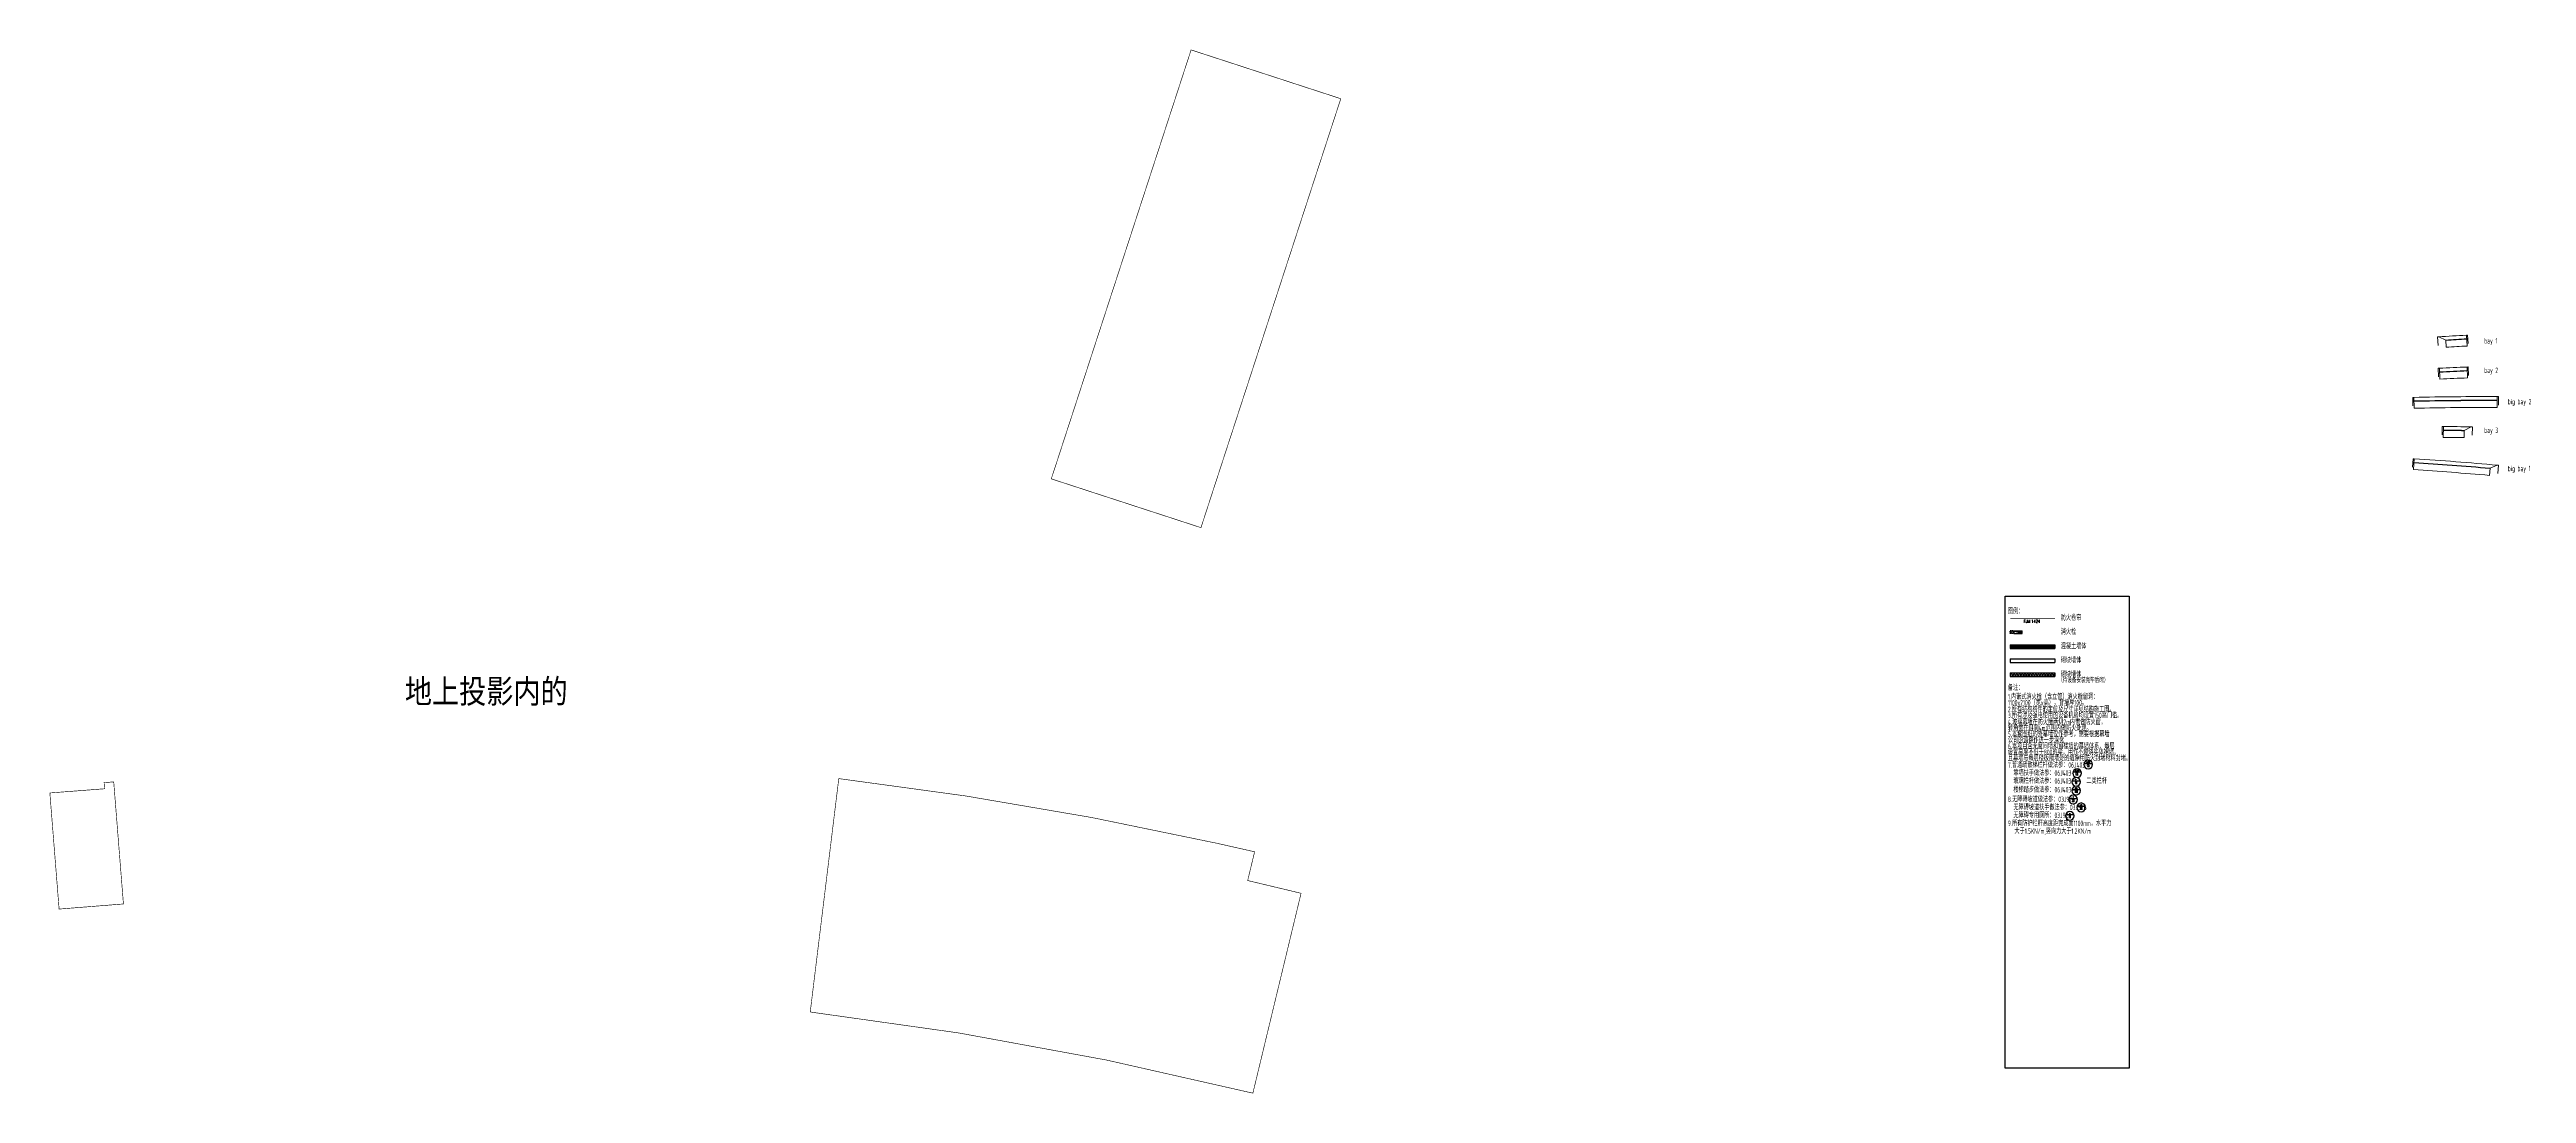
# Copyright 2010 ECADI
# Model space of a CAD drawing. Header units: millimetres. Extents: x 11515858 to 24947533, y -12784974 to -6116114.
# Drawn here: x 11515858 to 11721193, y -6428510 to -6341969 of the extents above; entities that cross this region are included whole.
import ezdxf
from ezdxf.enums import TextEntityAlignment as Align

# ---------------------------------------------------------------- set-up
doc = ezdxf.new("R2010")
doc.units = ezdxf.units.MM
doc.header["$LTSCALE"] = 10
for name, pattern in [('A2-RI-F2$0$DOT2', [0.125, 0, -0.125]), ('DASHED2', [0.375, 0.25, -0.125]), ('HIDDEN', [0.375, 0.25, -0.125])]:
    doc.linetypes.add(name, pattern=pattern)
for name, color, linetype in [('A-DIMS-100', 1, 'Continuous'), ('A-EQPM', 55, 'Continuous'), ('A-HATH-GRAY', 8, 'Continuous'), ('A-STRS', 50, 'Continuous'), ('A-SYMB', 4, 'Continuous'), ('A-SYMB-AREA', 4, 'Continuous'), ('A-SYMB-DOOR', 3, 'Continuous'), ('A-SYMB-DOOR1', 3, 'Continuous'), ('A-SYMB-DOOR2', 3, 'Continuous'), ('A-SYMB-DOOR3', 3, 'Continuous'), ('A-SYMB-NAME', 4, 'Continuous'), ('A-WALL-CONC', 6, 'Continuous'), ('A2-RI-F2$0$A-SYMB-AREA', 4, 'Continuous'), ('A2-RI-F2$0$A-SYMB-NAME', 4, 'Continuous'), ('A2-RI-F2$0$面积', 6, 'Continuous')]:
    doc.layers.add(name, color=color, linetype=linetype)
for name, color, linetype, lineweight in [('A2-RI-F2$0$A-FLOR-OTLN', 4, 'A2-RI-F2$0$DOT2', 5), ('A2-RI-F2$0$A-GLAZ', 140, 'Continuous', 5), ('A2-RI-F2$0$A-TEXT', 4, 'Continuous', 9), ('A2-RI-F2$0$A-WALL', 7, 'Continuous', 5)]:
    doc.layers.add(name, color=color, linetype=linetype, lineweight=lineweight)
doc.styles.add('A2-RI-F2$0$ECADI', font='hzs.shx', dxfattribs={"width": 0.7, "bigfont": 'hztxt.shx'})
doc.styles.add('A2-RI-F2$0$HZTXT', font='hzs-1.shx', dxfattribs={"width": 0.7, "bigfont": 'hztxt.shx'})
doc.styles.add('ECADI', font='hzs.shx', dxfattribs={"width": 0.7, "bigfont": 'hztxt.shx'})
doc.styles.add('ECADI-TXT', font='simplex.shx', dxfattribs={"bigfont": 'hztxt.shx'})

# ---------------------------------------------------------------- blocks, each defined once
blk = doc.blocks.new('A2-RI-F2$0$Bay 1')
at = {"layer": 'A2-RI-F2$0$A-FLOR-OTLN', "linetype": 'Continuous'}
for radius, end in [(320350, 93.62248), (319450, 93.51966)]:
    blk.add_arc((19611, -318847), radius, 93.21111, end, dxfattribs=at)
at = {"layer": 'A2-RI-F2$0$A-GLAZ'}
for radius in [320050, 320020]:
    blk.add_arc((19611, -318847), radius, 93.21111, 93.51966, dxfattribs=at)
at = {"layer": 'A2-RI-F2$0$A-WALL'}
for p, q in [((-729, 856), (-685, 158)), ((-629, 862), (-37, 599)), ((-37, 599), (0, 0)), ((1667, 1000), (1717, 101)), ((1767, 1005), (1806, 306))]:
    blk.add_line(p, q, dxfattribs=at)
for start, end in [(93.62248, 93.64037), (93.19322, 93.21111)]:
    blk.add_arc((19611, -318847), 320350, start, end, dxfattribs=at)
blk = doc.blocks.new('A2-RI-F2$0$Bay 2')
at = {"layer": 'A2-RI-F2$0$A-FLOR-OTLN', "linetype": 'Continuous'}
for radius in [320350, 319450]:
    blk.add_arc((15603, -319069), radius, 92.38819, 92.79965, dxfattribs=at)
at = {"layer": 'A2-RI-F2$0$A-GLAZ'}
for radius in [320050, 320020]:
    blk.add_arc((15603, -319069), radius, 92.38819, 92.79965, dxfattribs=at)
at = {"layer": 'A2-RI-F2$0$A-WALL'}
for p, q in [((-110, 195), (-144, 894)), ((0, 0), (-44, 899)), ((2254, 1003), (2292, 104)), ((2354, 1007), (2383, 308))]:
    blk.add_line(p, q, dxfattribs=at)
for start, end in [(92.79965, 92.81753), (92.3703, 92.38819)]:
    blk.add_arc((15603, -319069), 320350, start, end, dxfattribs=at)
blk = doc.blocks.new('A2-RI-F2$0$5erhfh')
at = {"layer": 'A2-RI-F2$0$A-SYMB-AREA', "style": 'A2-RI-F2$0$ECADI', "width": 0.7}
blk.add_attdef('340M2', text='', height=2.5, dxfattribs=at).set_placement((0, 1.2), align=Align.MIDDLE_LEFT)
at = {"layer": 'A2-RI-F2$0$A-SYMB-NAME', "style": 'A2-RI-F2$0$ECADI', "width": 0.7}
blk.add_attdef('CHINESENAME', (-12.3, 3.1), '', height=4.5, dxfattribs=at)
blk = doc.blocks.new('A2-RI-F2$0$Big Bay 2')
at = {"layer": 'A2-RI-F2$0$A-FLOR-OTLN', "linetype": 'Continuous'}
for radius in [320350, 319450]:
    blk.add_arc((6437, -319385), radius, 89.92027, 91.15456, dxfattribs=at)
at = {"layer": 'A2-RI-F2$0$A-GLAZ'}
for radius in [320050, 320020]:
    blk.add_arc((6437, -319385), radius, 89.92027, 91.15456, dxfattribs=at)
at = {"layer": 'A2-RI-F2$0$A-WALL'}
for p, q in [((-104, 198), (-118, 898)), ((0, 0), (-18, 900)), ((6881, 65), (6883, 965)), ((6982, 264), (6983, 964))]:
    blk.add_line(p, q, dxfattribs=at)
for start, end in [(91.15456, 91.17245), (89.90238, 89.92027)]:
    blk.add_arc((6437, -319385), 320350, start, end, dxfattribs=at)
blk = doc.blocks.new('A2-RI-F2$0$Bay 3')
at = {"layer": 'A2-RI-F2$0$A-FLOR-OTLN', "linetype": 'Continuous'}
for radius, start in [(319450, 89.20026), (320350, 89.09744)]:
    blk.add_arc((-2739, -319438), radius, start, 89.50882, dxfattribs=at)
at = {"layer": 'A2-RI-F2$0$A-GLAZ'}
for radius in [320050, 320020]:
    blk.add_arc((-2739, -319438), radius, 89.20026, 89.50882, dxfattribs=at)
at = {"layer": 'A2-RI-F2$0$A-WALL'}
for p, q in [((-92, 901), (-98, 201)), ((8, 900), (0, 0)), ((1729, 581), (1720, -19)), ((2308, 872), (1729, 581)), ((2408, 870), (2397, 170))]:
    blk.add_line(p, q, dxfattribs=at)
for start, end in [(89.50882, 89.5267), (89.07956, 89.09744)]:
    blk.add_arc((-2739, -319438), 320350, start, end, dxfattribs=at)
blk = doc.blocks.new('A2-RI-F2$0$Big Bay 1')
at = {"layer": 'A2-RI-F2$0$A-FLOR-OTLN', "linetype": 'Continuous'}
for radius, start in [(319450, 85.08669), (320350, 84.98421)]:
    blk.add_arc((-21072, -318754), radius, start, 86.21783, dxfattribs=at)
at = {"layer": 'A2-RI-F2$0$A-GLAZ'}
for radius, start in [(320020, 85.08669), (320050, 85.08652)]:
    blk.add_arc((-21072, -318754), radius, start, 86.21783, dxfattribs=at)
at = {"layer": 'A2-RI-F2$0$A-WALL'}
for p, q in [((-87, 206), (-40, 905)), ((0, 0), (59, 898)), ((6340, 119), (6288, -478)), ((6340, 119), (6936, 369)), ((6975, -337), (7036, 360))]:
    blk.add_line(p, q, dxfattribs=at)
for start, end in [(86.21783, 86.23572), (84.96632, 84.98421)]:
    blk.add_arc((-21072, -318754), 320350, start, end, dxfattribs=at)
blk = doc.blocks.new('A2-RI-F2')
at = {"layer": 'A2-RI-F2$0$面积', "const_width": 50}
for points in [[(11610493, -6342000), (11622901, -6346045), (11611310, -6381603), (11598903, -6377559)], [(11515885, -6403598), (11520422, -6403251), (11520381, -6402742), (11521179, -6402679), (11521984, -6412800), (11516651, -6413224)]]:
    blk.add_lwpolyline(points, close=True, dxfattribs=at)
blk.add_lwpolyline([(11612636, -6407770, 0.0250868), (11581286, -6402407), (11578920, -6421757, -0.0309096), (11615614, -6428485), (11616772, -6423679), (11619609, -6411916), (11615184, -6410857), (11615758, -6408475), (11612636, -6407770), (11612636, -6407770)], format="xyb", dxfattribs=at)
for name, p in [('A2-RI-F2$0$Bay 1', (11714550, -6366649)), ('A2-RI-F2$0$Bay 2', (11714017, -6369290))]:
    blk.add_blockref(name, p)
ref = blk.add_blockref('A2-RI-F2$0$5erhfh', (11718920, -6366648), dxfattribs=dict(xscale=100, yscale=100, zscale=100))
ref.add_attrib('CHINESENAME', 'bay 1', (11717691, -6366339), dxfattribs={"layer": 'A2-RI-F2$0$A-SYMB-NAME', "height": 450, "style": 'A2-RI-F2$0$ECADI', "width": 0.7})
ref = blk.add_blockref('A2-RI-F2$0$5erhfh', (11718920, -6369095), dxfattribs=dict(xscale=100, yscale=100, zscale=100))
ref.add_attrib('CHINESENAME', 'bay 2', (11717691, -6368786), dxfattribs={"layer": 'A2-RI-F2$0$A-SYMB-NAME', "height": 450, "style": 'A2-RI-F2$0$ECADI', "width": 0.7})
ref = blk.add_blockref('A2-RI-F2$0$5erhfh', (11720866, -6371688), dxfattribs=dict(xscale=100, yscale=100, zscale=100))
ref.add_attrib('CHINESENAME', 'big bay 2', (11719637, -6371379), dxfattribs={"layer": 'A2-RI-F2$0$A-SYMB-NAME', "height": 450, "style": 'A2-RI-F2$0$ECADI', "width": 0.7})
ref = blk.add_blockref('A2-RI-F2$0$5erhfh', (11718920, -6374065), dxfattribs=dict(xscale=100, yscale=100, zscale=100))
ref.add_attrib('CHINESENAME', 'bay 3', (11717691, -6373756), dxfattribs={"layer": 'A2-RI-F2$0$A-SYMB-NAME', "height": 450, "style": 'A2-RI-F2$0$ECADI', "width": 0.7})
ref = blk.add_blockref('A2-RI-F2$0$5erhfh', (11720866, -6377234), dxfattribs=dict(xscale=100, yscale=100, zscale=100))
ref.add_attrib('CHINESENAME', 'big bay 1', (11719637, -6376925), dxfattribs={"layer": 'A2-RI-F2$0$A-SYMB-NAME', "height": 450, "style": 'A2-RI-F2$0$ECADI', "width": 0.7})
at = {"layer": 'A2-RI-F2$0$A-WALL'}
for name, p in [('A2-RI-F2$0$Big Bay 2', (11711886, -6371702)), ('A2-RI-F2$0$Bay 3', (11714299, -6374119)), ('A2-RI-F2$0$Big Bay 1', (11711835, -6376791))]:
    blk.add_blockref(name, p, dxfattribs=at)
at = {"layer": 'A2-RI-F2$0$A-TEXT', "style": 'A2-RI-F2$0$HZTXT'}
blk.add_text('地上投影内的', height=2250, dxfattribs=at).set_placement((11545314, -6396375))
blk = doc.blocks.new('ECADI-TAG-ROOM')
at = {"layer": 'A-SYMB-AREA', "style": 'ECADI', "width": 0.7}
blk.add_attdef('340M2', text='', height=2.5, dxfattribs=at).set_placement((7.2, -1.7), align=Align.MIDDLE_LEFT)
at = {"layer": 'A-SYMB-NAME', "style": 'ECADI', "width": 0.7}
blk.add_attdef('CHINESENAME', (-5.1, 0.1), '', height=4.5, dxfattribs=at)
blk = doc.blocks.new('ECADI-TAG-DOOR')
at = {"layer": 'A-SYMB-DOOR', "style": 'ECADI-TXT', "width": 0.7, "flags": 1}
for tag, p in [('洞口尺寸(宽X高)', (-6.4, 1.6)), ('备注', (-6.4, -1.2))]:
    blk.add_attdef(tag, p, '', height=2.5, dxfattribs=at)
at = {"layer": 'A-SYMB-DOOR', "style": 'ECADI-TXT', "width": 0.7}
for tag, p in [('门窗主编号1', (-6.4, 7.3)), ('门窗主编号2', (2.1, 7.3))]:
    blk.add_attdef(tag, p, '', height=2.5, dxfattribs=at)
at = {"layer": 'A-SYMB-DOOR1', "style": 'ECADI-TXT', "width": 0.7}
blk.add_attdef('门窗辅编号1', (-6.4, 4.4), '', height=2.5, dxfattribs=at)
at = {"layer": 'A-SYMB-DOOR2', "style": 'ECADI-TXT', "width": 0.7}
blk.add_attdef('门窗辅编号2', (-2.9, 4.4), '', height=2.5, dxfattribs=at)
at = {"layer": 'A-SYMB-DOOR3', "style": 'ECADI-TXT', "width": 0.7}
blk.add_attdef('门窗辅编号3', (2.3, 4.4), '', height=2.5, dxfattribs=at)
blk = doc.blocks.new('hydrant')
at = {"layer": 'A-EQPM'}
blk.add_hatch(color=256, dxfattribs=at).paths.add_polyline_path([(200, 0), (0, 0), (0, -700)])
for p, q in [((200, 0), (0, 0)), ((0, -700), (0, 0)), ((0, -700), (200, 0)), ((0, -700), (200, -700)), ((200, -700), (200, 0))]:
    blk.add_line(p, q, dxfattribs=at)
at = {"layer": 'A-EQPM', "linetype": 'HIDDEN', "lineweight": -2, "ltscale": 0.2}
for p, q in [((0, -700), (0, -1000)), ((200, -1000), (0, -1000)), ((200, -700), (200, -1000))]:
    blk.add_line(p, q, dxfattribs=at)
at = {"layer": 'A-EQPM'}
blk.add_circle((100, -850), 100, dxfattribs=at)
blk = doc.blocks.new('ECADI-TAG-DWGREF')
at = {"color": 1}
blk.add_line((-5.9, 1.1), (5.9, 1.1), dxfattribs=at)
blk.add_circle((0, 0), 6, dxfattribs=at)
at = {"style": 'ECADI-TXT', "width": 0.7}
blk.add_attdef('88-888', text='', height=2.5, dxfattribs=at).set_placement((0, 0.3), align=Align.TOP_CENTER)
blk.add_attdef('88', text='', height=2.5, dxfattribs=at).set_placement((0, 2.1), align=Align.CENTER)

msp = doc.modelspace()

# ---------------------------------------------------------------- hatches: boundary and pattern name
at = {"layer": 'A-HATH-GRAY'}
h = msp.add_hatch(dxfattribs=at)
h.set_pattern_fill('ANSI37', color=256, scale=50)
h.set_pattern_definition([(45, (123.6, 0), (-112.2532015, 112.2532015), []), (135, (123.6, 0), (-112.2532015, -112.2532015), [])])
h.paths.add_polyline_path([(11682099, -6393945), (11682099, -6393645), (11678401, -6393645), (11678401, -6393945)])

# ---------------------------------------------------------------- linework, layer by layer
at = {"layer": 'A-DIMS-100'}
msp.add_line((11682099, -6391312), (11682099, -6391612), dxfattribs=at)
at = {"layer": 'A-HATH-GRAY', "const_width": 300}
msp.add_lwpolyline([(11682099, -6391462), (11678401, -6391462)], dxfattribs=at)
at = {"layer": 'A-STRS', "linetype": 'DASHED2', "ltscale": 2.5, "const_width": 50}
msp.add_lwpolyline([(11678401, -6389117), (11682099, -6389117)], dxfattribs=at)
at = {"layer": 'A-WALL-CONC'}
for p, q in [((11678401, -6391312), (11678401, -6391612)), ((11678401, -6391312), (11682099, -6391312)), ((11678401, -6391612), (11682099, -6391612)), ((11678401, -6392479), (11678401, -6392779)), ((11678401, -6392479), (11682099, -6392479)), ((11678401, -6392779), (11682099, -6392779)), ((11678401, -6393645), (11678401, -6393945)), ((11678401, -6393645), (11682099, -6393645)), ((11678401, -6393945), (11682099, -6393945)), ((11682099, -6392479), (11682099, -6392779)), ((11682099, -6393645), (11682099, -6393945))]:
    msp.add_line(p, q, dxfattribs=at)
at = {"layer": 'Defpoints'}
msp.add_lwpolyline([(11677979, -6387285), (11688250, -6387285), (11688250, -6426420), (11677979, -6426420)], close=True, dxfattribs=at)

# ---------------------------------------------------------------- block references
msp.add_blockref('A2-RI-F2', (0, 0))
at = {"layer": 'A-EQPM', "rotation": 270}
msp.add_blockref('hydrant', (11679401, -6390166), dxfattribs=at)
at = {"layer": 'A-SYMB'}
ref = msp.add_blockref('ECADI-TAG-ROOM', (11678717, -6388770), dxfattribs=dict(at, xscale=100, yscale=100, zscale=100))
ref.add_attrib('CHINESENAME', '图例：', (11678204, -6388761), dxfattribs={"layer": 'A-SYMB-NAME', "height": 450, "style": 'ECADI', "width": 0.7})
ref = msp.add_blockref('ECADI-TAG-ROOM', (11683099, -6390472), dxfattribs=dict(at, xscale=100, yscale=100, zscale=100))
ref.add_attrib('CHINESENAME', '消火栓', (11682587, -6390463), dxfattribs={"layer": 'A-SYMB-NAME', "height": 450, "style": 'ECADI', "width": 0.7})
ref = msp.add_blockref('ECADI-TAG-ROOM', (11683099, -6389311), dxfattribs=dict(at, xscale=100, yscale=100, zscale=100))
ref.add_attrib('CHINESENAME', '防火卷帘', (11682587, -6389302), dxfattribs={"layer": 'A-SYMB-NAME', "height": 450, "style": 'ECADI', "width": 0.7})
ref = msp.add_blockref('ECADI-TAG-ROOM', (11683099, -6391669), dxfattribs=dict(at, xscale=100, yscale=100, zscale=100))
ref.add_attrib('CHINESENAME', '混凝土墙体', (11682587, -6391660), dxfattribs={"layer": 'A-SYMB-NAME', "height": 450, "style": 'ECADI', "width": 0.7})
ref = msp.add_blockref('ECADI-TAG-ROOM', (11683099, -6394001), dxfattribs=dict(at, xscale=100, yscale=100, zscale=100))
ref.add_attrib('CHINESENAME', '砌块墙体', (11682587, -6393992), dxfattribs={"layer": 'A-SYMB-NAME', "height": 450, "style": 'ECADI', "width": 0.7})
ref.add_attrib('340M2', '（待设备安装完毕后砌）', dxfattribs={"layer": 'A-SYMB-AREA', "height": 400, "style": 'ECADI', "width": 0.7}).set_placement((11682379, -6394252), align=Align.MIDDLE_LEFT)
ref = msp.add_blockref('ECADI-TAG-ROOM', (11683099, -6392835), dxfattribs=dict(at, xscale=100, yscale=100, zscale=100))
ref.add_attrib('CHINESENAME', '砌块墙体', (11682587, -6392826), dxfattribs={"layer": 'A-SYMB-NAME', "height": 450, "style": 'ECADI', "width": 0.7})
ref = msp.add_blockref('ECADI-TAG-ROOM', (11678717, -6395102), dxfattribs=dict(at, xscale=100, yscale=100, zscale=100))
ref.add_attrib('CHINESENAME', '备注：', (11678204, -6395094), dxfattribs={"layer": 'A-SYMB-NAME', "height": 450, "style": 'ECADI', "width": 0.7})
ref = msp.add_blockref('ECADI-TAG-ROOM', (11678717, -6395852), dxfattribs=dict(at, xscale=99.99999999999997, yscale=99.99999999999997, zscale=99.99999999999997))
ref.add_attrib('CHINESENAME', '1.内嵌式消火栓（含立管）消火栓留洞：', (11678204, -6395843), dxfattribs={"layer": 'A-SYMB-NAME', "height": 450, "style": 'ECADI', "width": 0.7})
ref = msp.add_blockref('ECADI-TAG-ROOM', (11678717, -6396352), dxfattribs=dict(at, xscale=99.99999999999997, yscale=99.99999999999997, zscale=99.99999999999997))
ref.add_attrib('CHINESENAME', '1100x2100（宽x高），背墙厚100。', (11678204, -6396343), dxfattribs={"layer": 'A-SYMB-NAME', "height": 450, "style": 'ECADI', "width": 0.7})
ref = msp.add_blockref('ECADI-TAG-ROOM', (11678717, -6398456), dxfattribs=dict(at, xscale=99.99999999999997, yscale=99.99999999999997, zscale=99.99999999999997))
ref.add_attrib('CHINESENAME', '转角需在斜向4m范围内做防火处理。', (11678204, -6398447), dxfattribs={"layer": 'A-SYMB-NAME', "height": 450, "style": 'ECADI', "width": 0.7})
ref = msp.add_blockref('ECADI-TAG-ROOM', (11678717, -6396899), dxfattribs=dict(at, xscale=99.99999999999997, yscale=99.99999999999997, zscale=99.99999999999997))
ref.add_attrib('CHINESENAME', '2.所有结构构件的定位及尺寸详见结构施工图。', (11678204, -6396890), dxfattribs={"layer": 'A-SYMB-NAME', "height": 450, "style": 'ECADI', "width": 0.7})
ref = msp.add_blockref('ECADI-TAG-ROOM', (11678717, -6397399), dxfattribs=dict(at, xscale=99.99999999999997, yscale=99.99999999999997, zscale=99.99999999999997))
ref.add_attrib('CHINESENAME', '3.所有涉及强电使用的设备机房均设置150高门槛。', (11678204, -6397390), dxfattribs={"layer": 'A-SYMB-NAME', "height": 450, "style": 'ECADI', "width": 0.7})
ref = msp.add_blockref('ECADI-TAG-ROOM', (11678717, -6397956), dxfattribs=dict(at, xscale=99.99999999999997, yscale=99.99999999999997, zscale=99.99999999999997))
ref.add_attrib('CHINESENAME', '4.玻璃幕墙在防火墙两侧2m内需做防火窗，', (11678204, -6397947), dxfattribs={"layer": 'A-SYMB-NAME', "height": 450, "style": 'ECADI', "width": 0.7})
ref = msp.add_blockref('ECADI-TAG-ROOM', (11678717, -6400455), dxfattribs=dict(at, xscale=99.99999999999997, yscale=99.99999999999997, zscale=99.99999999999997))
ref.add_attrib('CHINESENAME', '设置高度不低于800的梁，用作不燃烧实体裙墙。', (11678204, -6400446), dxfattribs={"layer": 'A-SYMB-NAME', "height": 450, "style": 'ECADI', "width": 0.7})
ref = msp.add_blockref('ECADI-TAG-ROOM', (11678717, -6399456), dxfattribs=dict(at, xscale=99.99999999999997, yscale=99.99999999999997, zscale=99.99999999999997))
ref.add_attrib('CHINESENAME', '公司的调整作进一步深化', (11678204, -6399447), dxfattribs={"layer": 'A-SYMB-NAME', "height": 450, "style": 'ECADI', "width": 0.7})
ref = msp.add_blockref('ECADI-TAG-ROOM', (11678717, -6398956), dxfattribs=dict(at, xscale=99.99999999999997, yscale=99.99999999999997, zscale=99.99999999999997))
ref.add_attrib('CHINESENAME', '5.本套图纸的外幕墙仅作参考，需要根据幕墙', (11678204, -6398947), dxfattribs={"layer": 'A-SYMB-NAME', "height": 450, "style": 'ECADI', "width": 0.7})
ref = msp.add_blockref('ECADI-TAG-ROOM', (11678717, -6399955), dxfattribs=dict(at, xscale=99.99999999999997, yscale=99.99999999999997, zscale=99.99999999999997))
ref.add_attrib('CHINESENAME', '6.本项目含无窗间墙和窗槛墙的幕墙体系，每层', (11678204, -6399946), dxfattribs={"layer": 'A-SYMB-NAME', "height": 450, "style": 'ECADI', "width": 0.7})
ref = msp.add_blockref('ECADI-TAG-ROOM', (11678717, -6400955), dxfattribs=dict(at, xscale=99.99999999999997, yscale=99.99999999999997, zscale=99.99999999999997))
ref.add_attrib('CHINESENAME', '且幕墙与每层楼板隔墙处的缝隙用防火封堵材料封堵。', (11678204, -6400946), dxfattribs={"layer": 'A-SYMB-NAME', "height": 450, "style": 'ECADI', "width": 0.7})
ref = msp.add_blockref('ECADI-TAG-ROOM', (11678717, -6401507), dxfattribs=dict(at, xscale=99.99999999999997, yscale=99.99999999999997, zscale=99.99999999999997))
ref.add_attrib('CHINESENAME', '7.普通疏散梯栏杆做法参：06J403-1', (11678204, -6401498), dxfattribs={"layer": 'A-SYMB-NAME', "height": 450, "style": 'ECADI', "width": 0.7})
ref = msp.add_blockref('ECADI-TAG-ROOM', (11679179, -6402831), dxfattribs=dict(at, xscale=99.99999999999997, yscale=99.99999999999997, zscale=99.99999999999997))
ref.add_attrib('CHINESENAME', '玻璃栏杆做法参：06J403-1    二类栏杆', (11678667, -6402822), dxfattribs={"layer": 'A-SYMB-NAME', "height": 450, "style": 'ECADI', "width": 0.7})
ref = msp.add_blockref('ECADI-TAG-ROOM', (11679179, -6402174), dxfattribs=dict(at, xscale=99.99999999999997, yscale=99.99999999999997, zscale=99.99999999999997))
ref.add_attrib('CHINESENAME', '靠墙扶手做法参：06J403-1', (11678667, -6402165), dxfattribs={"layer": 'A-SYMB-NAME', "height": 450, "style": 'ECADI', "width": 0.7})
ref = msp.add_blockref('ECADI-TAG-DWGREF', (11683859, -6402674), dxfattribs=dict(at, xscale=-60, yscale=60, zscale=60))
ref.add_attrib('88-888', '44', dxfattribs={"layer": '0', "height": 210, "style": 'ECADI-TXT', "width": 0.4}).set_placement((11683859, -6402656), align=Align.TOP_CENTER)
ref.add_attrib('88', '-', dxfattribs={"layer": '0', "height": 150, "style": 'ECADI-TXT', "width": 0.7}).set_placement((11683856, -6402551), align=Align.CENTER)
ref = msp.add_blockref('ECADI-TAG-DWGREF', (11683937, -6401952), dxfattribs=dict(at, xscale=-60, yscale=60, zscale=60))
ref.add_attrib('88-888', '76', dxfattribs={"layer": '0', "height": 210, "style": 'ECADI-TXT', "width": 0.4}).set_placement((11683937, -6401934), align=Align.TOP_CENTER)
ref.add_attrib('88', 'K10', dxfattribs={"layer": '0', "height": 150, "style": 'ECADI-TXT', "width": 0.7}).set_placement((11683934, -6401829), align=Align.CENTER)
ref = msp.add_blockref('ECADI-TAG-DWGREF', (11684870, -6401239), dxfattribs=dict(at, xscale=-60, yscale=60, zscale=60))
ref.add_attrib('88-888', '25', dxfattribs={"layer": '0', "height": 210, "style": 'ECADI-TXT', "width": 0.4}).set_placement((11684870, -6401220), align=Align.TOP_CENTER)
ref.add_attrib('88', 'A16', dxfattribs={"layer": '0', "height": 150, "style": 'ECADI-TXT', "width": 0.7}).set_placement((11684867, -6401116), align=Align.CENTER)
ref = msp.add_blockref('ECADI-TAG-ROOM', (11678717, -6404359), dxfattribs=dict(at, xscale=99.99999999999997, yscale=99.99999999999997, zscale=99.99999999999997))
ref.add_attrib('CHINESENAME', '8.无障碍坡道做法参：03J926', (11678204, -6404350), dxfattribs={"layer": 'A-SYMB-NAME', "height": 450, "style": 'ECADI', "width": 0.7})
ref = msp.add_blockref('ECADI-TAG-ROOM', (11679179, -6403563), dxfattribs=dict(at, xscale=99.99999999999997, yscale=99.99999999999997, zscale=99.99999999999997))
ref.add_attrib('CHINESENAME', '楼梯踏步做法参：06J403-1', (11678667, -6403554), dxfattribs={"layer": 'A-SYMB-NAME', "height": 450, "style": 'ECADI', "width": 0.7})
ref = msp.add_blockref('ECADI-TAG-DWGREF', (11683616, -6404149), dxfattribs=dict(at, xscale=-60, yscale=60, zscale=60))
ref.add_attrib('88-888', '23', dxfattribs={"layer": '0', "height": 210, "style": 'ECADI-TXT', "width": 0.4}).set_placement((11683616, -6404130), align=Align.TOP_CENTER)
ref.add_attrib('88', '1', dxfattribs={"layer": '0', "height": 150, "style": 'ECADI-TXT', "width": 0.7}).set_placement((11683613, -6404026), align=Align.CENTER)
ref = msp.add_blockref('ECADI-TAG-DWGREF', (11683859, -6403407), dxfattribs=dict(at, xscale=-60, yscale=60, zscale=60))
ref.add_attrib('88-888', '149', dxfattribs={"layer": '0', "height": 210, "style": 'ECADI-TXT', "width": 0.4}).set_placement((11683859, -6403388), align=Align.TOP_CENTER)
ref.add_attrib('88', '16', dxfattribs={"layer": '0', "height": 150, "style": 'ECADI-TXT', "width": 0.7}).set_placement((11683856, -6403284), align=Align.CENTER)
ref = msp.add_blockref('ECADI-TAG-ROOM', (11678717, -6406349), dxfattribs=dict(at, xscale=99.99999999999997, yscale=99.99999999999997, zscale=99.99999999999997))
ref.add_attrib('CHINESENAME', '9.所有防护栏杆高度距完成面1100mm，水平力', (11678204, -6406340), dxfattribs={"layer": 'A-SYMB-NAME', "height": 450, "style": 'ECADI', "width": 0.7})
ref = msp.add_blockref('ECADI-TAG-ROOM', (11679179, -6405025), dxfattribs=dict(at, xscale=99.99999999999997, yscale=99.99999999999997, zscale=99.99999999999997))
ref.add_attrib('CHINESENAME', '无障碍坡道扶手做法参：03J926', (11678667, -6405016), dxfattribs={"layer": 'A-SYMB-NAME', "height": 450, "style": 'ECADI', "width": 0.7})
ref = msp.add_blockref('ECADI-TAG-ROOM', (11679179, -6405682), dxfattribs=dict(at, xscale=99.99999999999997, yscale=99.99999999999997, zscale=99.99999999999997))
ref.add_attrib('CHINESENAME', '无障碍专用厕所：03J926', (11678667, -6405673), dxfattribs={"layer": 'A-SYMB-NAME', "height": 450, "style": 'ECADI', "width": 0.7})
ref = msp.add_blockref('ECADI-TAG-DWGREF', (11683337, -6405491), dxfattribs=dict(at, xscale=-60, yscale=60, zscale=60))
ref.add_attrib('88-888', '71', dxfattribs={"layer": '0', "height": 210, "style": 'ECADI-TXT', "width": 0.4}).set_placement((11683337, -6405472), align=Align.TOP_CENTER)
ref.add_attrib('88', '-', dxfattribs={"layer": '0', "height": 150, "style": 'ECADI-TXT', "width": 0.7}).set_placement((11683334, -6405367), align=Align.CENTER)
ref = msp.add_blockref('ECADI-TAG-DWGREF', (11684276, -6404790), dxfattribs=dict(at, xscale=-60, yscale=60, zscale=60))
ref.add_attrib('88-888', '23', dxfattribs={"layer": '0', "height": 210, "style": 'ECADI-TXT', "width": 0.4}).set_placement((11684276, -6404771), align=Align.TOP_CENTER)
ref.add_attrib('88', 'B', dxfattribs={"layer": '0', "height": 150, "style": 'ECADI-TXT', "width": 0.7}).set_placement((11684274, -6404667), align=Align.CENTER)
ref = msp.add_blockref('ECADI-TAG-ROOM', (11679263, -6406997), dxfattribs=dict(at, xscale=99.99999999999997, yscale=99.99999999999997, zscale=99.99999999999997))
ref.add_attrib('CHINESENAME', '大于1.5KN/m,竖向力大于1.2KN/m', (11678750, -6406988), dxfattribs={"layer": 'A-SYMB-NAME', "height": 450, "style": 'ECADI', "width": 0.7})
at = {"layer": 'A-SYMB-DOOR'}
ref = msp.add_blockref('ECADI-TAG-DOOR', (11680280, -6390214), dxfattribs=dict(at, xscale=100, yscale=100, zscale=100))
ref.add_attrib('门窗主编号1', 'FJM', dxfattribs={"height": 250, "style": 'ECADI-TXT', "width": 0.7}).set_placement((11680050, -6389486), align=Align.RIGHT)
ref.add_attrib('门窗主编号2', '1424', (11680149, -6389490, 333), dxfattribs={"height": 250, "style": 'ECADI-TXT', "width": 0.7})

doc.saveas('drawing.dxf')
